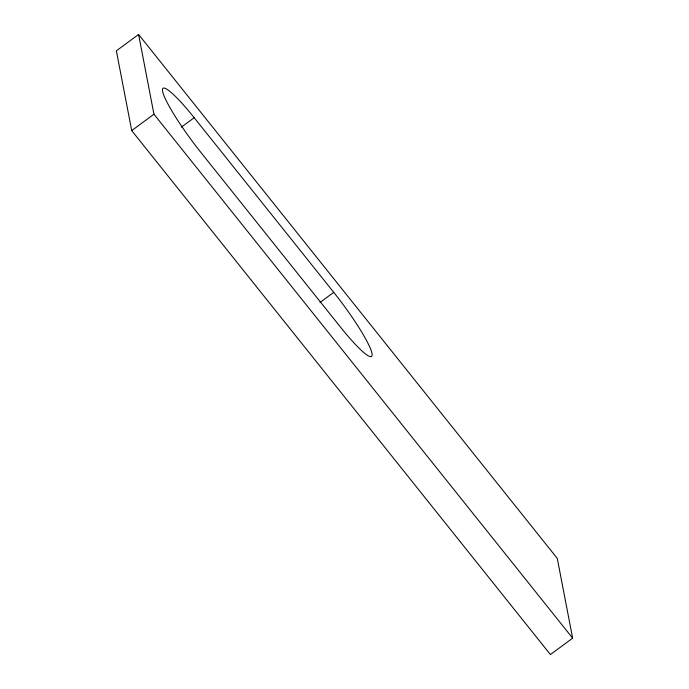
<?xml version="1.0" encoding="UTF-8"?>
<svg xmlns="http://www.w3.org/2000/svg" width="689" height="689" viewBox="0 0 689 689"><rect width="100%" height="100%" fill="white"/><g stroke="black" fill="none" stroke-linecap="round" stroke-linejoin="round"><path stroke-width="1.03" d="M138.592 34.45L116.363 50.84L131.72 130.6L550.408 654.55L572.637 638.16L557.28 558.4L138.592 34.45L153.948 114.21L572.637 638.16M131.72 130.6L153.948 114.21M181.353 127.155L194.177 117.698L333.734 292.343A58.074 7.906 53.6 0 1 371.965 353.345A58.074 7.906 53.6 0 1 340.418 327.025L200.852 152.372A58.074 7.906 53.6 0 1 162.621 91.37A58.074 7.906 53.6 0 1 194.177 117.698M320.058 302.428L333.734 292.343"/></g></svg>
